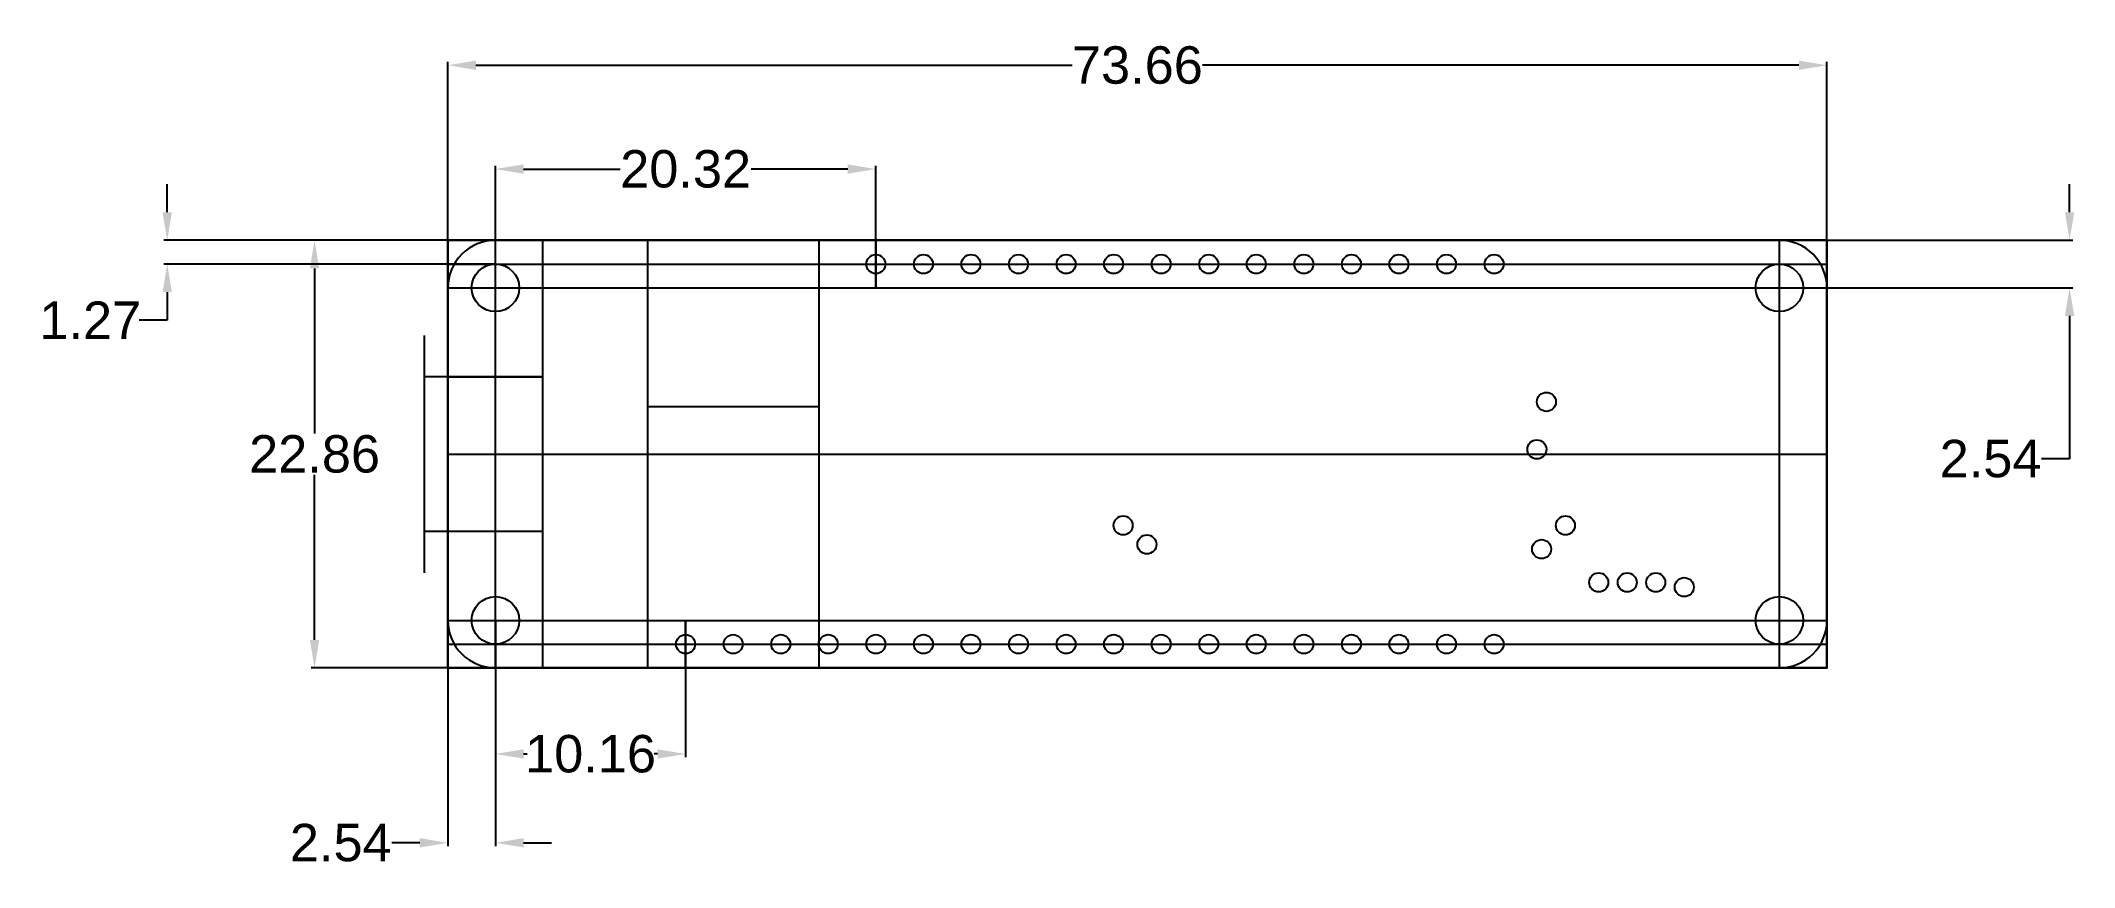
# Model space of a CAD drawing. Header units: inches. Extents: x -21 to 88, y -10 to 35.
import ezdxf

# ---------------------------------------------------------------- set-up
doc = ezdxf.new("R2010")
doc.units = ezdxf.units.IN
doc.header["$MEASUREMENT"] = 0
doc.layers.add('Construction 01', color=163, linetype='Continuous', lineweight=30)
doc.layers.add('Dimensions', color=30, linetype='Continuous', lineweight=30)
for name, color, linetype in [('Construction 02', 181, 'Continuous'), ('Construction 03', 191, 'Continuous'), ('Construction Clr 01', 40, 'Continuous'), ('Debug Pads', 40, 'Continuous')]:
    doc.layers.add(name, color=color, linetype=linetype)
doc.styles.get("Standard").update_dxf_attribs({"font": 'Arial.ttf'})
doc.dimstyles.get("Standard").update_dxf_attribs({"dimtxt": 2, "dimasz": 1.5, "dimexe": 0.18, "dimexo": 0.0625, "dimgap": 0.1, "dimtad": 0, "dimtih": 1, "dimtoh": 1, "dimzin": 0, "dimdsep": 46, "dimtxsty": 'Standard', "dimcen": 1, "dimadec": 0, "dimazin": 0, "dimtfac": 1, "dimtofl": 0, "dimtmove": 0, "dimatfit": 3, "dimfxl": 1, "dimtolj": 1, "dimtzin": 0, "dimarcsym": 0})

# ---------------------------------------------------------------- blocks, each defined once
blk = doc.blocks.new('*D1')
at = {"layer": 'Defpoints', "color": 0, "transparency": 16777216}
for p in [(1, 23.86), (-6.12, 1), (1, 1)]:
    blk.add_point(p, dxfattribs=at)
at = {"layer": 'Dimensions', "color": 0, "lineweight": -2, "transparency": 16777216}
for p, q in [((0.94, 23.86), (-6.3, 23.86)), ((-6.12, 22.36), (-6.12, 13.54)), ((-6.12, 2.5), (-6.12, 11.32)), ((0.94, 1), (-6.3, 1))]:
    blk.add_line(p, q, dxfattribs=at)
at = {"layer": 'Dimensions', "color": 0, "transparency": 16777216}
for points in [[(-6.37, 22.36), (-5.87, 22.36), (-6.12, 23.86)], [(-6.37, 2.5), (-5.87, 2.5), (-6.12, 1)]]:
    blk.add_solid(points, dxfattribs=at)
at = {"layer": 'Dimensions', "color": 0, "transparency": 16777216, "insert": (-6.12, 12.43), "char_height": 2, "attachment_point": 5}
blk.add_mtext('\\A1;22.86', dxfattribs=at)
blk = doc.blocks.new('*D2')
at = {"layer": 'Defpoints', "color": 0, "transparency": 16777216}
for p in [(74.66, 33.22), (1, 23.86), (74.66, 23.86)]:
    blk.add_point(p, dxfattribs=at)
at = {"layer": 'Dimensions', "color": 0, "lineweight": -2, "transparency": 16777216}
for p, q in [((1, 23.92), (1, 33.4)), ((2.5, 33.22), (34.35, 33.22)), ((73.16, 33.22), (41.31, 33.22)), ((74.66, 23.92), (74.66, 33.4))]:
    blk.add_line(p, q, dxfattribs=at)
at = {"layer": 'Dimensions', "color": 0, "transparency": 16777216}
for points in [[(2.5, 33.47), (2.5, 32.97), (1, 33.22)], [(73.16, 33.47), (73.16, 32.97), (74.66, 33.22)]]:
    blk.add_solid(points, dxfattribs=at)
at = {"layer": 'Dimensions', "color": 0, "transparency": 16777216, "insert": (37.83, 33.22), "char_height": 2, "attachment_point": 5}
blk.add_mtext('\\A1;73.66', dxfattribs=at)
blk = doc.blocks.new('*D3')
at = {"layer": 'Defpoints', "color": 0, "transparency": 16777216}
for p in [(1, 3.54), (3.54, 3.54), (1, -8.35)]:
    blk.add_point(p, dxfattribs=at)
at = {"layer": 'Dimensions', "color": 0, "lineweight": -2, "transparency": 16777216}
for p, q in [((1, 3.48), (1, -8.53)), ((3.54, 3.48), (3.54, -8.53)), ((-0.5, -8.35), (-2, -8.35)), ((5.04, -8.35), (6.54, -8.35))]:
    blk.add_line(p, q, dxfattribs=at)
at = {"layer": 'Dimensions', "color": 0, "transparency": 16777216}
for points in [[(-0.5, -8.1), (-0.5, -8.6), (1, -8.35)], [(5.04, -8.1), (5.04, -8.6), (3.54, -8.35)]]:
    blk.add_solid(points, dxfattribs=at)
at = {"layer": 'Dimensions', "color": 0, "transparency": 16777216, "insert": (-4.72, -8.35), "char_height": 2, "attachment_point": 5}
blk.add_mtext('\\A1;2.54', dxfattribs=at)
blk = doc.blocks.new('*D4')
at = {"layer": 'Defpoints', "color": 0, "transparency": 16777216}
for p in [(3.54, 23.86), (-13.99, 22.59), (3.54, 22.59)]:
    blk.add_point(p, dxfattribs=at)
at = {"layer": 'Dimensions', "color": 0, "lineweight": -2, "transparency": 16777216}
for p, q in [((-13.99, 25.36), (-13.99, 26.86)), ((3.48, 23.86), (-14.17, 23.86)), ((3.48, 22.59), (-14.17, 22.59)), ((-13.99, 21.09), (-13.99, 19.59)), ((-13.99, 19.59), (-15.49, 19.59))]:
    blk.add_line(p, q, dxfattribs=at)
at = {"layer": 'Dimensions', "color": 0, "transparency": 16777216}
for points in [[(-14.24, 25.36), (-13.74, 25.36), (-13.99, 23.86)], [(-14.24, 21.09), (-13.74, 21.09), (-13.99, 22.59)]]:
    blk.add_solid(points, dxfattribs=at)
at = {"layer": 'Dimensions', "color": 0, "transparency": 16777216, "insert": (-18.1, 19.59), "char_height": 2, "attachment_point": 5}
blk.add_mtext('\\A1;1.27', dxfattribs=at)
blk = doc.blocks.new('*D5')
at = {"layer": 'Defpoints', "color": 0, "transparency": 16777216}
for p in [(72.12, 23.86), (72.12, 21.32), (87.62, 21.32)]:
    blk.add_point(p, dxfattribs=at)
at = {"layer": 'Dimensions', "color": 0, "lineweight": -2, "transparency": 16777216}
for p, q in [((87.62, 25.36), (87.62, 26.86)), ((72.18, 23.86), (87.8, 23.86)), ((72.18, 21.32), (87.8, 21.32)), ((87.62, 19.82), (87.62, 12.18)), ((87.62, 12.18), (86.12, 12.18))]:
    blk.add_line(p, q, dxfattribs=at)
at = {"layer": 'Dimensions', "color": 0, "transparency": 16777216}
for points in [[(87.37, 25.36), (87.87, 25.36), (87.62, 23.86)], [(87.37, 19.82), (87.87, 19.82), (87.62, 21.32)]]:
    blk.add_solid(points, dxfattribs=at)
at = {"layer": 'Dimensions', "color": 0, "transparency": 16777216, "insert": (83.4, 12.18), "char_height": 2, "attachment_point": 5}
blk.add_mtext('\\A1;2.54', dxfattribs=at)
blk = doc.blocks.new('*U6')
at = {"layer": 'Construction 02'}
blk.add_circle((0, 0), 0.508, dxfattribs=at)
blk = doc.blocks.new('*U7')
at = {"layer": 'Construction 03', "color": 0, "linetype": 'ByBlock', "lineweight": -2, "transparency": 16777216}
for p in [(0, 0), (2.54, 0), (5.08, 0), (7.62, 0), (10.16, 0), (12.7, 0), (15.24, 0), (17.78, 0), (20.32, 0), (22.86, 0), (25.4, 0), (27.94, 0), (30.48, 0), (33.02, 0)]:
    blk.add_blockref('*U6', p, dxfattribs=at)
blk = doc.blocks.new('*U8')
at = {"layer": 'Construction 02'}
blk.add_circle((0, 0), 0.508, dxfattribs=at)
blk = doc.blocks.new('*U9')
at = {"layer": 'Construction 03', "color": 0, "linetype": 'ByBlock', "lineweight": -2, "transparency": 16777216}
for p in [(0, 0), (2.54, 0), (5.08, 0), (7.62, 0), (10.16, 0), (12.7, 0), (15.24, 0), (17.78, 0), (20.32, 0), (22.86, 0), (25.4, 0), (27.94, 0), (30.48, 0), (33.02, 0), (35.56, 0), (38.1, 0), (40.64, 0), (43.18, 0)]:
    blk.add_blockref('*U8', p, dxfattribs=at)
blk = doc.blocks.new('*D11')
at = {"layer": 'Defpoints', "color": 0, "transparency": 16777216}
for p in [(3.54, 2.27), (13.7, 2.27), (13.7, -3.6)]:
    blk.add_point(p, dxfattribs=at)
at = {"layer": 'Dimensions', "color": 0, "lineweight": -2, "transparency": 16777216}
for p, q in [((3.54, 2.21), (3.54, -3.78)), ((13.7, 2.21), (13.7, -3.78)), ((5.04, -3.6), (5.23, -3.6)), ((12.2, -3.6), (12.01, -3.6))]:
    blk.add_line(p, q, dxfattribs=at)
at = {"layer": 'Dimensions', "color": 0, "transparency": 16777216}
for points in [[(5.04, -3.35), (5.04, -3.85), (3.54, -3.6)], [(12.2, -3.35), (12.2, -3.85), (13.7, -3.6)]]:
    blk.add_solid(points, dxfattribs=at)
at = {"layer": 'Dimensions', "color": 0, "transparency": 16777216, "insert": (8.62, -3.6), "char_height": 2, "attachment_point": 5}
blk.add_mtext('\\A1;10.16', dxfattribs=at)
blk = doc.blocks.new('*D12')
at = {"layer": 'Defpoints', "color": 0, "transparency": 16777216}
for p in [(23.86, 27.67), (3.54, 22.59), (23.86, 22.59)]:
    blk.add_point(p, dxfattribs=at)
at = {"layer": 'Dimensions', "color": 0, "lineweight": -2, "transparency": 16777216}
for p, q in [((3.54, 22.65), (3.54, 27.85)), ((5.04, 27.67), (10.2, 27.67)), ((22.36, 27.67), (17.2, 27.67)), ((23.86, 22.65), (23.86, 27.85))]:
    blk.add_line(p, q, dxfattribs=at)
at = {"layer": 'Dimensions', "color": 0, "transparency": 16777216}
for points in [[(5.04, 27.92), (5.04, 27.42), (3.54, 27.67)], [(22.36, 27.92), (22.36, 27.42), (23.86, 27.67)]]:
    blk.add_solid(points, dxfattribs=at)
at = {"layer": 'Dimensions', "color": 0, "transparency": 16777216, "insert": (13.7, 27.67), "char_height": 2, "attachment_point": 5}
blk.add_mtext('\\A1;20.32', dxfattribs=at)

msp = doc.modelspace()

# ---------------------------------------------------------------- linework, layer by layer
at = {"layer": 'Construction 01'}
for p, q in [((23.86, 23.86), (23.86, 21.32)), ((13.7, 1), (13.7, 3.54))]:
    msp.add_line(p, q, dxfattribs=at)
msp.add_lwpolyline([(1, 1), (74.66, 1), (74.66, 23.86), (1, 23.86)], close=True, dxfattribs=at)
msp.add_lwpolyline([(1, 1), (74.66, 1), (74.66, 23.86), (1, 23.86)], close=True, dxfattribs=at)
at = {"layer": 'Construction 02'}
for p, q in [((3.54, 1), (3.54, 23.86)), ((72.12, 1), (72.12, 23.86)), ((1, 22.59), (74.66, 22.59)), ((1, 21.32), (74.66, 21.32)), ((1, 3.54), (74.66, 3.54)), ((1, 2.27), (74.66, 2.27))]:
    msp.add_line(p, q, dxfattribs=at)
at = {"layer": 'Construction 03'}
msp.add_lwpolyline([(3.54, 1), (72.12, 1, 0.4142136), (74.66, 3.54), (74.66, 21.32, 0.4142136), (72.12, 23.86), (3.54, 23.86, 0.4142136), (1, 21.32), (1, 3.54, 0.4142136)], format="xyb", close=True, dxfattribs=at)
for centre in [(3.54, 21.32), (3.54, 21.32), (3.54, 21.32), (72.12, 21.32), (72.12, 21.32), (3.54, 3.54), (3.54, 3.54), (72.12, 3.54), (72.12, 3.54)]:
    msp.add_circle(centre, 1.27, dxfattribs=at)
at = {"layer": 'Construction Clr 01'}
for p, q in [((6.08, 1), (6.08, 23.86)), ((11.668, 23.86), (11.668, 1)), ((20.812, 23.86), (20.812, 1)), ((-0.27, 18.78, 2.934), (-0.27, 18.78, 9.284)), ((-0.27, 18.78, 9.284), (-0.27, 6.08, 9.284)), ((1, 16.558), (6.08, 16.558)), ((11.668, 14.97), (20.812, 14.97)), ((-0.27, 12.43, 4.648), (-0.27, 12.43, 1.219)), ((1, 12.43), (74.66, 12.43)), ((1, 8.303), (6.08, 8.303)), ((-0.27, 6.08, 9.284), (-0.27, 6.08, -3.416))]:
    msp.add_line(p, q, dxfattribs=at)
at = {"layer": 'Construction Clr 01', "elevation": 2.934}
msp.add_lwpolyline([(-0.27, 8.303), (6.08, 8.303), (6.08, 16.558), (-0.27, 16.558)], close=True, dxfattribs=at)
at = {"layer": 'Debug Pads'}
for centre in [(59.674, 15.224), (59.166, 12.684), (37.068, 8.62), (60.69, 8.62), (38.338, 7.604), (59.42, 7.35), (62.468, 5.572), (63.992, 5.572), (65.516, 5.572), (67.04, 5.318)]:
    msp.add_circle(centre, 0.508, dxfattribs=at)

# ---------------------------------------------------------------- block references
at = {"layer": 'Construction 03'}
for name, p in [('*U7', (23.86, 22.59)), ('*U9', (13.7, 2.27))]:
    msp.add_blockref(name, p, dxfattribs=at)

# ---------------------------------------------------------------- dimensions: what is measured, and where the dimension line sits
at = {"layer": 'Dimensions'}
for base, p1, p2, picture, middle in [((74.66, 33.224), (1, 23.86), (74.66, 23.86), '*D2', (37.83, 33.224)), ((23.86, 27.671), (3.54, 22.59), (23.86, 22.59), '*D12', (13.7, 27.671)), ((1, -8.351), (3.54, 3.54), (1, 3.54), '*D3', (-4.719, -8.351)), ((13.7, -3.602), (3.54, 2.27), (13.7, 2.27), '*D11', (8.62, -3.602))]:
    dim = msp.add_linear_dim(base=base, p1=p1, p2=p2, dimstyle='Standard', dxfattribs=at)
    dim.commit()
    dim.dimension.update_dxf_attribs({"geometry": picture, "text_midpoint": middle})
dim = msp.add_linear_dim(base=(-13.988, 22.59), p1=(3.54, 23.86), p2=(3.54, 22.59), angle=90, dimstyle='Standard', dxfattribs=at)
dim.commit()
dim.dimension.update_dxf_attribs({"geometry": '*D4', "text_midpoint": (-18.099, 19.59)})
for base, p1, p2, picture, middle in [((87.623, 21.32), (72.12, 23.86), (72.12, 21.32), '*D5', (83.404, 12.176)), ((-6.122, 1), (1, 23.86), (1, 1), '*D1', (-6.122, 12.43))]:
    dim = msp.add_linear_dim(base=base, p1=p1, p2=p2, angle=90, dimstyle='Standard', dxfattribs=at)
    dim.commit()
    dim.dimension.update_dxf_attribs({"geometry": picture, "text_midpoint": middle, "dimtype": 160})

doc.saveas('drawing.dxf')
